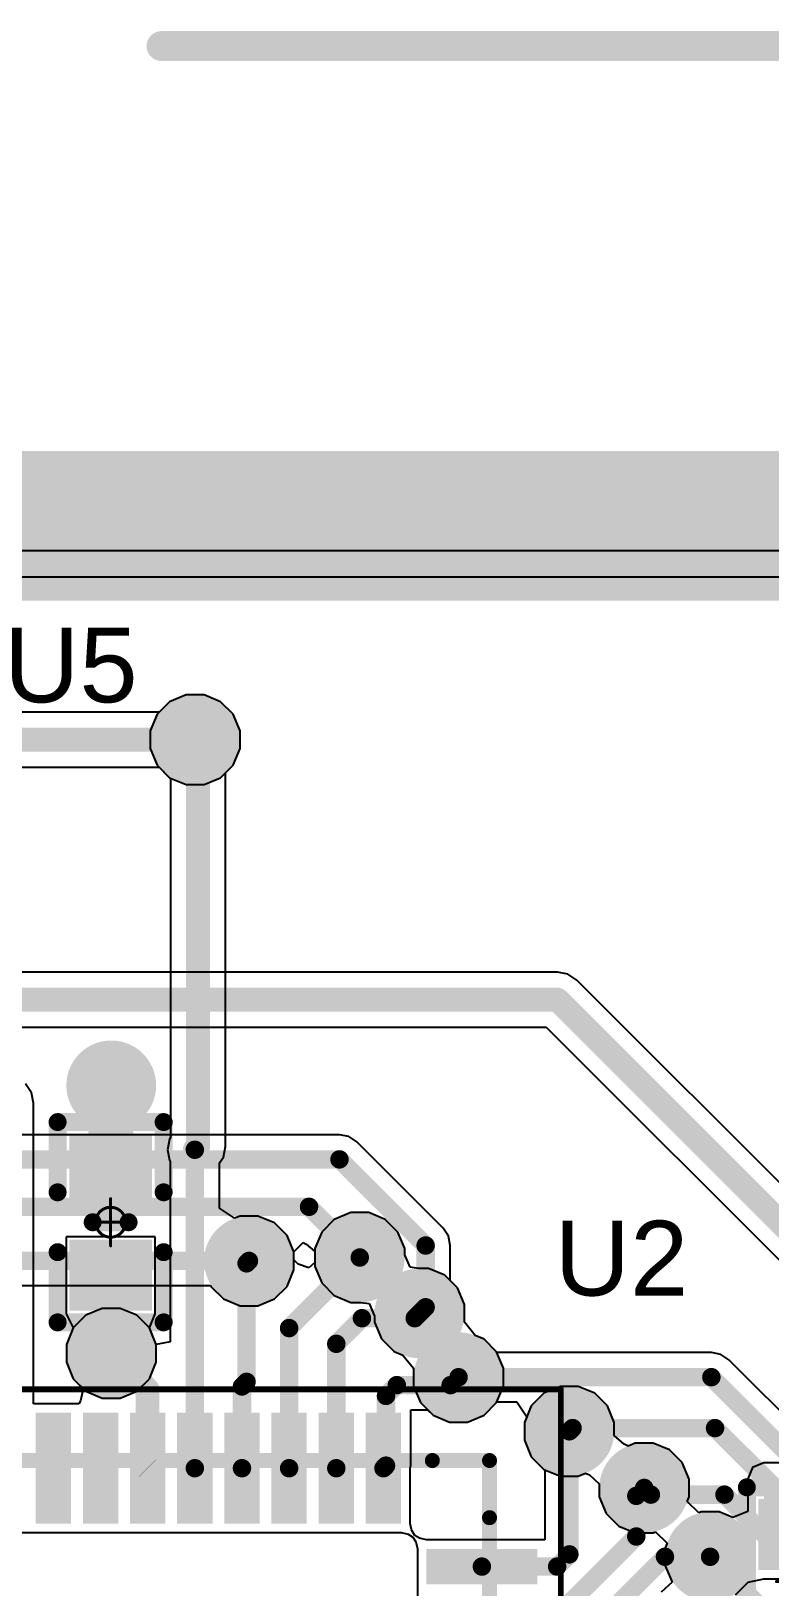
# Model space of a CAD drawing. Header units: inches. Extents: x -0.16 to 1.47, y -0.24 to 2.31.
# Drawn here: x 0.661 to 0.908, y 1.766 to 2.286 of the extents above; entities that cross this region are included whole.
import ezdxf

# ---------------------------------------------------------------- set-up
doc = ezdxf.new("R2010")
doc.units = ezdxf.units.IN
doc.header["$MEASUREMENT"] = 0
for name, color, linetype in [('Bottom Layer', 5, 'Continuous'), ('Bottom Overlay', 54, 'Continuous'), ('Bottom Solder', 6, 'Continuous'), ('GND', 76, 'Continuous'), ('Keep-Out Layer', 6, 'Continuous'), ('Mechanical 13', 56, 'Continuous'), ('Mechanical 15', 56, 'Continuous'), ('POWER', 16, 'Continuous'), ('Top Layer', 1, 'Continuous'), ('Top Overlay', 2, 'Continuous'), ('Top Paste', 8, 'Continuous'), ('Top Solder', 216, 'Continuous'), ('Via Holes', 16, 'Continuous')]:
    doc.layers.add(name, color=color, linetype=linetype)
doc.styles.add('Arial', font='', dxfattribs={"height": 0.2})
doc.styles.get('Arial').set_extended_font_data('Arial')

# ---------------------------------------------------------------- blocks, each defined once
blk = doc.blocks.new('R_0402_L_2')
at = {"layer": 'Top Layer'}
for points in [[(-0.02461, 0.00984), (-0.00886, 0.00984), (-0.00886, -0.00984), (-0.02461, -0.00984)], [(0.00886, 0.00984), (0.02461, 0.00984), (0.02461, -0.00984), (0.00886, -0.00984)]]:
    blk.add_hatch(color=1, dxfattribs=at).paths.add_polyline_path(points)
at = {"layer": 'Top Paste'}
for points in [[(-0.02461, 0.00984), (-0.00886, 0.00984), (-0.00886, -0.00984), (-0.02461, -0.00984)], [(0.00886, 0.00984), (0.02461, 0.00984), (0.02461, -0.00984), (0.00886, -0.00984)]]:
    blk.add_hatch(color=8, dxfattribs=at).paths.add_polyline_path(points)
at = {"layer": 'Top Solder'}
for points in [[(-0.02861, 0.01384), (-0.00486, 0.01384), (-0.00486, -0.01384), (-0.02861, -0.01384)], [(0.00486, 0.01384), (0.02861, 0.01384), (0.02861, -0.01384), (0.00486, -0.01384)]]:
    blk.add_hatch(color=216, dxfattribs=at).paths.add_polyline_path(points)
at = {"layer": 'Mechanical 15'}
for points in [[(0.00402, 0, 0.001, 0.001, 1), (-0.00598, 0, 0.001, 0.001, 1)], [(-0.00123, 0.00788, 0.0005, 0.0005, 1), (-0.00073, 0.00788, 0.0005, 0.0005, 1)], [(-0.00911, 0, 0.0005, 0.0005, 1), (-0.0086, 0, 0.0005, 0.0005, 1)], [(-0.00623, 0, 0.0005, 0.0005, 1), (-0.00573, 0, 0.0005, 0.0005, 1)], [(0.00377, 0, 0.0005, 0.0005, 1), (0.00427, 0, 0.0005, 0.0005, 1)], [(0.00664, 0, 0.0005, 0.0005, 1), (0.00714, 0, 0.0005, 0.0005, 1)], [(-0.00123, -0.00787, 0.0005, 0.0005, 1), (-0.00073, -0.00787, 0.0005, 0.0005, 1)]]:
    blk.add_lwpolyline(points, format="xyseb", close=True, dxfattribs=at)
for points in [[(-0.00098, -0.00787, 0.001, 0.001, 0), (-0.00098, 0.00788, 0.001, 0.001, 0)], [(0.00689, 0, 0.001, 0.001, 0), (-0.00886, 0, 0.001, 0.001, 0)]]:
    blk.add_lwpolyline(points, format="xyseb", dxfattribs=at)
at = {"layer": 'Top Overlay'}
for points in [[(0.03248, 0.01772, 0.006, 0.006, 0), (-0.03248, 0.01772, 0.006, 0.006, 0)], [(-0.03248, -0.01772, 0.006, 0.006, 0), (-0.03248, 0.01772, 0.006, 0.006, 0)], [(0.03248, -0.01772, 0.006, 0.006, 0), (0.03248, 0.01772, 0.006, 0.006, 0)], [(0.03248, -0.01772, 0.006, 0.006, 0), (-0.03248, -0.01772, 0.006, 0.006, 0)]]:
    blk.add_lwpolyline(points, format="xyseb", dxfattribs=at)
for points in [[(-0.03398, 0.01772, 0.003, 0.003, 1), (-0.03098, 0.01772, 0.003, 0.003, 1)], [(-0.03398, 0.01772, 0.003, 0.003, 1), (-0.03098, 0.01772, 0.003, 0.003, 1)], [(0.03098, 0.01772, 0.003, 0.003, 1), (0.03398, 0.01772, 0.003, 0.003, 1)], [(0.03098, 0.01772, 0.003, 0.003, 1), (0.03398, 0.01772, 0.003, 0.003, 1)], [(-0.03398, -0.01772, 0.003, 0.003, 1), (-0.03098, -0.01772, 0.003, 0.003, 1)], [(-0.03398, -0.01772, 0.003, 0.003, 1), (-0.03098, -0.01772, 0.003, 0.003, 1)], [(0.03098, -0.01772, 0.003, 0.003, 1), (0.03398, -0.01772, 0.003, 0.003, 1)], [(0.03098, -0.01772, 0.003, 0.003, 1), (0.03398, -0.01772, 0.003, 0.003, 1)]]:
    blk.add_lwpolyline(points, format="xyseb", close=True, dxfattribs=at)
blk = doc.blocks.new('C_0402_L_11')
at = {"layer": 'Top Layer'}
for points in [[(-0.02559, 0.00984), (-0.00984, 0.00984), (-0.00984, -0.00984), (-0.02559, -0.00984)], [(0.00984, 0.00984), (0.02559, 0.00984), (0.02559, -0.00985), (0.00984, -0.00985)]]:
    blk.add_hatch(color=1, dxfattribs=at).paths.add_polyline_path(points)
at = {"layer": 'Top Paste'}
for points in [[(-0.02559, 0.00984), (-0.00984, 0.00984), (-0.00984, -0.00984), (-0.02559, -0.00984)], [(0.00984, 0.00984), (0.02559, 0.00984), (0.02559, -0.00985), (0.00984, -0.00985)]]:
    blk.add_hatch(color=8, dxfattribs=at).paths.add_polyline_path(points)
at = {"layer": 'Top Solder'}
for points in [[(-0.02959, 0.01384), (-0.00584, 0.01384), (-0.00584, -0.01384), (-0.02959, -0.01384)], [(0.00584, 0.01384), (0.02959, 0.01384), (0.02959, -0.01385), (0.00584, -0.01385)]]:
    blk.add_hatch(color=216, dxfattribs=at).paths.add_polyline_path(points)
at = {"layer": 'Mechanical 15'}
for points in [[(0.005, 0, 0.001, 0.001, 1), (-0.005, 0, 0.001, 0.001, 1)], [(-0.00025, 0.00787, 0.0005, 0.0005, 1), (0.00025, 0.00787, 0.0005, 0.0005, 1)], [(-0.00812, 0, 0.0005, 0.0005, 1), (-0.00762, 0, 0.0005, 0.0005, 1)], [(-0.00525, 0, 0.0005, 0.0005, 1), (-0.00475, 0, 0.0005, 0.0005, 1)], [(0.00475, 0, 0.0005, 0.0005, 1), (0.00525, 0, 0.0005, 0.0005, 1)], [(0.00762, 0, 0.0005, 0.0005, 1), (0.00812, 0, 0.0005, 0.0005, 1)], [(-0.00025, -0.00787, 0.0005, 0.0005, 1), (0.00025, -0.00787, 0.0005, 0.0005, 1)]]:
    blk.add_lwpolyline(points, format="xyseb", close=True, dxfattribs=at)
for points in [[(0, 0.00787, 0.001, 0.001, 0), (0, -0.00787, 0.001, 0.001, 0)], [(-0.00787, 0, 0.001, 0.001, 0), (0.00787, 0, 0.001, 0.001, 0)]]:
    blk.add_lwpolyline(points, format="xyseb", dxfattribs=at)
at = {"layer": 'Top Overlay'}
for points in [[(-0.03346, 0.01771, 0.006, 0.006, 0), (-0.01, 0.01771, 0.006, 0.006, 0)], [(-0.03346, 0.01771, 0.006, 0.006, 0), (-0.03346, -0.01771, 0.006, 0.006, 0)], [(0.01, 0.01771, 0.006, 0.006, 0), (0.03346, 0.01771, 0.006, 0.006, 0)], [(0.03346, 0.01771, 0.006, 0.006, 0), (0.03346, -0.01772, 0.006, 0.006, 0)], [(0, 0.006, 0.006, 0.006, 0), (0, -0.006, 0.006, 0.006, 0)], [(-0.03346, -0.01771, 0.006, 0.006, 0), (-0.01, -0.01771, 0.006, 0.006, 0)], [(-0.03346, -0.01771, 0.006, 0.006, 0), (-0.03345, -0.01772, 0.006, 0.006, 0)], [(0.01, -0.01771, 0.006, 0.006, 0), (0.03346, -0.01771, 0.006, 0.006, 0)]]:
    blk.add_lwpolyline(points, format="xyseb", dxfattribs=at)
for points in [[(-0.03496, 0.01771, 0.003, 0.003, 1), (-0.03196, 0.01771, 0.003, 0.003, 1)], [(-0.03496, 0.01771, 0.003, 0.003, 1), (-0.03196, 0.01771, 0.003, 0.003, 1)], [(-0.0115, 0.01771, 0.003, 0.003, 1), (-0.0085, 0.01771, 0.003, 0.003, 1)], [(0.0085, 0.01771, 0.003, 0.003, 1), (0.0115, 0.01771, 0.003, 0.003, 1)], [(0.03196, 0.01771, 0.003, 0.003, 1), (0.03496, 0.01771, 0.003, 0.003, 1)], [(0.03196, 0.01771, 0.003, 0.003, 1), (0.03496, 0.01771, 0.003, 0.003, 1)], [(-0.0015, 0.006, 0.003, 0.003, 1), (0.0015, 0.006, 0.003, 0.003, 1)], [(-0.0015, -0.006, 0.003, 0.003, 1), (0.0015, -0.006, 0.003, 0.003, 1)], [(-0.03496, -0.01771, 0.003, 0.003, 1), (-0.03196, -0.01771, 0.003, 0.003, 1)], [(-0.03496, -0.01771, 0.003, 0.003, 1), (-0.03196, -0.01771, 0.003, 0.003, 1)], [(-0.03496, -0.01771, 0.003, 0.003, 1), (-0.03196, -0.01771, 0.003, 0.003, 1)], [(-0.03495, -0.01772, 0.003, 0.003, 1), (-0.03195, -0.01772, 0.003, 0.003, 1)], [(-0.0115, -0.01771, 0.003, 0.003, 1), (-0.0085, -0.01771, 0.003, 0.003, 1)], [(0.0085, -0.01771, 0.003, 0.003, 1), (0.0115, -0.01771, 0.003, 0.003, 1)], [(0.03196, -0.01771, 0.003, 0.003, 1), (0.03496, -0.01771, 0.003, 0.003, 1)], [(0.03196, -0.01772, 0.003, 0.003, 1), (0.03496, -0.01772, 0.003, 0.003, 1)]]:
    blk.add_lwpolyline(points, format="xyseb", close=True, dxfattribs=at)
blk = doc.blocks.new('QFN40P700X700X90_57N_12')
at = {"layer": 'Top Layer'}
for points in [[(-0.15177, -0.09843), (-0.1187, -0.09843), (-0.1187, -0.1063), (-0.15177, -0.1063)], [(-0.1063, -0.1187), (-0.09843, -0.1187), (-0.09843, -0.15177), (-0.1063, -0.15177)], [(-0.09055, -0.1187), (-0.08268, -0.1187), (-0.08268, -0.15177), (-0.09055, -0.15177)], [(-0.0748, -0.1187), (-0.06693, -0.1187), (-0.06693, -0.15177), (-0.0748, -0.15177)], [(-0.05906, -0.1187), (-0.05118, -0.1187), (-0.05118, -0.15177), (-0.05906, -0.15177)], [(-0.04331, -0.1187), (-0.03543, -0.1187), (-0.03543, -0.15177), (-0.04331, -0.15177)], [(-0.02756, -0.1187), (-0.01969, -0.1187), (-0.01969, -0.15177), (-0.02756, -0.15177)], [(-0.01181, -0.1187), (-0.00394, -0.1187), (-0.00394, -0.15177), (-0.01181, -0.15177)], [(0.00394, -0.1187), (0.01181, -0.1187), (0.01181, -0.15177), (0.00394, -0.15177)]]:
    blk.add_hatch(color=1, dxfattribs=at).paths.add_polyline_path(points)
at = {"layer": 'Top Paste'}
for points in [[(-0.15177, -0.09843), (-0.1187, -0.09843), (-0.1187, -0.1063), (-0.15177, -0.1063)], [(-0.1063, -0.1187), (-0.09843, -0.1187), (-0.09843, -0.15177), (-0.1063, -0.15177)], [(-0.09055, -0.1187), (-0.08268, -0.1187), (-0.08268, -0.15177), (-0.09055, -0.15177)], [(-0.0748, -0.1187), (-0.06693, -0.1187), (-0.06693, -0.15177), (-0.0748, -0.15177)], [(-0.05906, -0.1187), (-0.05118, -0.1187), (-0.05118, -0.15177), (-0.05906, -0.15177)], [(-0.04331, -0.1187), (-0.03543, -0.1187), (-0.03543, -0.15177), (-0.04331, -0.15177)], [(-0.02756, -0.1187), (-0.01969, -0.1187), (-0.01969, -0.15177), (-0.02756, -0.15177)], [(-0.01181, -0.1187), (-0.00394, -0.1187), (-0.00394, -0.15177), (-0.01181, -0.15177)], [(0.00394, -0.1187), (0.01181, -0.1187), (0.01181, -0.15177), (0.00394, -0.15177)]]:
    blk.add_hatch(color=8, dxfattribs=at).paths.add_polyline_path(points)
at = {"layer": 'Top Solder'}
for points in [[(-0.15374, -0.09646), (-0.11673, -0.09646), (-0.11673, -0.10827), (-0.15374, -0.10827)], [(-0.10827, -0.11673), (-0.09646, -0.11673), (-0.09646, -0.15374), (-0.10827, -0.15374)], [(-0.09252, -0.11673), (-0.08071, -0.11673), (-0.08071, -0.15374), (-0.09252, -0.15374)], [(-0.07677, -0.11673), (-0.06496, -0.11673), (-0.06496, -0.15374), (-0.07677, -0.15374)], [(-0.06102, -0.11673), (-0.04921, -0.11673), (-0.04921, -0.15374), (-0.06102, -0.15374)], [(-0.04528, -0.11673), (-0.03346, -0.11673), (-0.03346, -0.15374), (-0.04528, -0.15374)], [(-0.02953, -0.11673), (-0.01772, -0.11673), (-0.01772, -0.15374), (-0.02953, -0.15374)], [(-0.01378, -0.11673), (-0.00197, -0.11673), (-0.00197, -0.15374), (-0.01378, -0.15374)], [(0.00197, -0.11673), (0.01378, -0.11673), (0.01378, -0.15374), (0.00197, -0.15374)]]:
    blk.add_hatch(color=216, dxfattribs=at).paths.add_polyline_path(points)
at = {"layer": 'Mechanical 13'}
for points in [[(-0.1378, 0.1378, 0.005, 0.005, 0), (-0.1378, -0.1378, 0.005, 0.005, 0)], [(0.1378, -0.1378, 0.005, 0.005, 0), (-0.1378, -0.1378, 0.005, 0.005, 0)]]:
    blk.add_lwpolyline(points, format="xyseb", dxfattribs=at)
blk.add_lwpolyline([(-0.13905, -0.1378, 0.0025, 0.0025, 1), (-0.13655, -0.1378, 0.0025, 0.0025, 1)], format="xyseb", close=True, dxfattribs=at)
blk.add_lwpolyline([(-0.13905, -0.1378, 0.0025, 0.0025, 1), (-0.13655, -0.1378, 0.0025, 0.0025, 1)], format="xyseb", close=True, dxfattribs=at)
at = {"layer": 'Mechanical 15'}
for points in [[(-0.16161, 0.16161, 0.00197, 0.00197, 0), (-0.16161, -0.16161, 0.00197, 0.00197, 0)], [(0.16161, -0.16161, 0.00197, 0.00197, 0), (-0.16161, -0.16161, 0.00197, 0.00197, 0)]]:
    blk.add_lwpolyline(points, format="xyseb", dxfattribs=at)
blk.add_lwpolyline([(-0.16211, -0.16161, 0.000984, 0.000984, 1), (-0.16112, -0.16161, 0.000984, 0.000984, 1)], format="xyseb", close=True, dxfattribs=at)
blk.add_lwpolyline([(-0.16211, -0.16161, 0.000984, 0.000984, 1), (-0.16112, -0.16161, 0.000984, 0.000984, 1)], format="xyseb", close=True, dxfattribs=at)
at = {"layer": 'Top Overlay'}
for points in [[(-0.1378, -0.1187, 0.005, 0.005, 0), (-0.1378, -0.1378, 0.005, 0.005, 0)], [(-0.1187, -0.1378, 0.005, 0.005, 0), (-0.1378, -0.1378, 0.005, 0.005, 0)]]:
    blk.add_lwpolyline(points, format="xyseb", dxfattribs=at)
for points in [[(-0.13905, -0.1187, 0.0025, 0.0025, 1), (-0.13655, -0.1187, 0.0025, 0.0025, 1)], [(-0.13905, -0.1378, 0.0025, 0.0025, 1), (-0.13655, -0.1378, 0.0025, 0.0025, 1)], [(-0.13905, -0.1378, 0.0025, 0.0025, 1), (-0.13655, -0.1378, 0.0025, 0.0025, 1)], [(-0.11995, -0.1378, 0.0025, 0.0025, 1), (-0.11745, -0.1378, 0.0025, 0.0025, 1)]]:
    blk.add_lwpolyline(points, format="xyseb", close=True, dxfattribs=at)

msp = doc.modelspace()

# ---------------------------------------------------------------- hatches: boundary and pattern name
at = {"layer": 'Bottom Layer'}
h = msp.add_hatch(color=5, dxfattribs=at)
edge = h.paths.add_edge_path()
edge.add_arc((0.716, 2.049), 0.01, 0, 360)
h = msp.add_hatch(color=5, dxfattribs=at)
edge = h.paths.add_edge_path()
edge.add_arc((0.688, 1.9335), 0.01, 0, 360)
h = msp.add_hatch(color=5, dxfattribs=at)
edge = h.paths.add_edge_path()
edge.add_arc((0.73399, 1.87486), 0.01, 0, 360)
h = msp.add_hatch(color=5, dxfattribs=at)
edge = h.paths.add_edge_path()
edge.add_arc((0.771, 1.876), 0.01, 0, 360)
h = msp.add_hatch(color=5, dxfattribs=at)
edge = h.paths.add_edge_path()
edge.add_arc((0.79096, 1.85733), 0.01, 0, 360)
h = msp.add_hatch(color=5, dxfattribs=at)
edge = h.paths.add_edge_path()
edge.add_arc((0.688, 1.844), 0.01, 0, 360)
h = msp.add_hatch(color=5, dxfattribs=at)
edge = h.paths.add_edge_path()
edge.add_arc((0.804, 1.836), 0.01, 0, 360)
h = msp.add_hatch(color=5, dxfattribs=at)
edge = h.paths.add_edge_path()
edge.add_arc((0.841, 1.81792), 0.01, 0, 360)
h = msp.add_hatch(color=5, dxfattribs=at)
edge = h.paths.add_edge_path()
edge.add_arc((0.866, 1.799), 0.01, 0, 360)
h = msp.add_hatch(color=5, dxfattribs=at)
edge = h.paths.add_edge_path()
edge.add_arc((0.888, 1.776), 0.01, 0, 360)
at = {"layer": 'Bottom Solder'}
h = msp.add_hatch(color=6, dxfattribs=at)
edge = h.paths.add_edge_path()
edge.add_arc((0.716, 2.049), 0.014, 0, 360)
h = msp.add_hatch(color=6, dxfattribs=at)
edge = h.paths.add_edge_path()
edge.add_arc((0.688, 1.9335), 0.014, 0, 360)
h = msp.add_hatch(color=6, dxfattribs=at)
edge = h.paths.add_edge_path()
edge.add_arc((0.73399, 1.87486), 0.014, 0, 360)
h = msp.add_hatch(color=6, dxfattribs=at)
edge = h.paths.add_edge_path()
edge.add_arc((0.771, 1.876), 0.014, 0, 360)
h = msp.add_hatch(color=6, dxfattribs=at)
edge = h.paths.add_edge_path()
edge.add_arc((0.79096, 1.85733), 0.014, 0, 360)
h = msp.add_hatch(color=6, dxfattribs=at)
edge = h.paths.add_edge_path()
edge.add_arc((0.688, 1.844), 0.014, 0, 360)
h = msp.add_hatch(color=6, dxfattribs=at)
edge = h.paths.add_edge_path()
edge.add_arc((0.804, 1.836), 0.014, 0, 360)
h = msp.add_hatch(color=6, dxfattribs=at)
edge = h.paths.add_edge_path()
edge.add_arc((0.841, 1.81792), 0.014, 0, 360)
h = msp.add_hatch(color=6, dxfattribs=at)
edge = h.paths.add_edge_path()
edge.add_arc((0.866, 1.799), 0.014, 0, 360)
h = msp.add_hatch(color=6, dxfattribs=at)
edge = h.paths.add_edge_path()
edge.add_arc((0.888, 1.776), 0.014, 0, 360)
at = {"layer": 'GND'}
h = msp.add_hatch(color=76, dxfattribs=at)
edge = h.paths.add_edge_path()
edge.add_arc((0.716, 2.049), 0.015, 0, 360)
h = msp.add_hatch(color=76, dxfattribs=at)
edge = h.paths.add_edge_path()
edge.add_arc((0.73399, 1.87486), 0.015, 0, 360)
h = msp.add_hatch(color=76, dxfattribs=at)
edge = h.paths.add_edge_path()
edge.add_arc((0.771, 1.876), 0.015, 0, 360)
h = msp.add_hatch(color=76, dxfattribs=at)
edge = h.paths.add_edge_path()
edge.add_arc((0.79096, 1.85733), 0.015, 0, 360)
h = msp.add_hatch(color=76, dxfattribs=at)
edge = h.paths.add_edge_path()
edge.add_arc((0.688, 1.844), 0.015, 0, 360)
h = msp.add_hatch(color=76, dxfattribs=at)
edge = h.paths.add_edge_path()
edge.add_arc((0.804, 1.836), 0.015, 0, 360)
h = msp.add_hatch(color=76, dxfattribs=at)
edge = h.paths.add_edge_path()
edge.add_arc((0.841, 1.81792), 0.015, 0, 360)
h = msp.add_hatch(color=76, dxfattribs=at)
edge = h.paths.add_edge_path()
edge.add_arc((0.866, 1.799), 0.015, 0, 360)
h = msp.add_hatch(color=76, dxfattribs=at)
edge = h.paths.add_edge_path()
edge.add_arc((0.888, 1.776), 0.015, 0, 360)
at = {"layer": 'POWER'}
h = msp.add_hatch(color=16, dxfattribs=at)
edge = h.paths.add_edge_path()
edge.add_arc((0.716, 2.049), 0.015, 0, 360)
h = msp.add_hatch(color=16, dxfattribs=at)
edge = h.paths.add_edge_path()
edge.add_arc((0.688, 1.9335), 0.015, 0, 360)
h = msp.add_hatch(color=16, dxfattribs=at)
edge = h.paths.add_edge_path()
edge.add_arc((0.73399, 1.87486), 0.015, 0, 360)
h = msp.add_hatch(color=16, dxfattribs=at)
edge = h.paths.add_edge_path()
edge.add_arc((0.771, 1.876), 0.015, 0, 360)
h = msp.add_hatch(color=16, dxfattribs=at)
edge = h.paths.add_edge_path()
edge.add_arc((0.79096, 1.85733), 0.015, 0, 360)
h = msp.add_hatch(color=16, dxfattribs=at)
edge = h.paths.add_edge_path()
edge.add_arc((0.804, 1.836), 0.015, 0, 360)
h = msp.add_hatch(color=16, dxfattribs=at)
edge = h.paths.add_edge_path()
edge.add_arc((0.841, 1.81792), 0.015, 0, 360)
h = msp.add_hatch(color=16, dxfattribs=at)
edge = h.paths.add_edge_path()
edge.add_arc((0.866, 1.799), 0.015, 0, 360)
h = msp.add_hatch(color=16, dxfattribs=at)
edge = h.paths.add_edge_path()
edge.add_arc((0.888, 1.776), 0.015, 0, 360)
at = {"layer": 'Top Layer'}
h = msp.add_hatch(color=1, dxfattribs=at)
edge = h.paths.add_edge_path()
edge.add_arc((0.716, 2.049), 0.01, 0, 360)
h = msp.add_hatch(color=1, dxfattribs=at)
edge = h.paths.add_edge_path()
edge.add_arc((0.688, 1.9335), 0.01, 0, 360)
h = msp.add_hatch(color=1, dxfattribs=at)
edge = h.paths.add_edge_path()
edge.add_arc((0.73399, 1.87486), 0.01, 0, 360)
h = msp.add_hatch(color=1, dxfattribs=at)
edge = h.paths.add_edge_path()
edge.add_arc((0.771, 1.876), 0.01, 0, 360)
h = msp.add_hatch(color=1, dxfattribs=at)
edge = h.paths.add_edge_path()
edge.add_arc((0.79096, 1.85733), 0.01, 0, 360)
h = msp.add_hatch(color=1, dxfattribs=at)
edge = h.paths.add_edge_path()
edge.add_arc((0.688, 1.844), 0.01, 0, 360)
h = msp.add_hatch(color=1, dxfattribs=at)
edge = h.paths.add_edge_path()
edge.add_arc((0.804, 1.836), 0.01, 0, 360)
h = msp.add_hatch(color=1, dxfattribs=at)
edge = h.paths.add_edge_path()
edge.add_arc((0.841, 1.81792), 0.01, 0, 360)
h = msp.add_hatch(color=1, dxfattribs=at)
edge = h.paths.add_edge_path()
edge.add_arc((0.866, 1.799), 0.01, 0, 360)
msp.add_hatch(color=1, dxfattribs=at).paths.add_polyline_path([(0.906, 1.774), (0.974, 1.774), (0.974, 1.802), (0.906, 1.802)])
h = msp.add_hatch(color=1, dxfattribs=at)
edge = h.paths.add_edge_path()
edge.add_arc((0.888, 1.776), 0.01, 0, 360)
at = {"layer": 'Top Solder'}
h = msp.add_hatch(color=216, dxfattribs=at)
edge = h.paths.add_edge_path()
edge.add_arc((0.716, 2.049), 0.014, 0, 360)
h = msp.add_hatch(color=216, dxfattribs=at)
edge = h.paths.add_edge_path()
edge.add_arc((0.688, 1.9335), 0.014, 0, 360)
h = msp.add_hatch(color=216, dxfattribs=at)
edge = h.paths.add_edge_path()
edge.add_arc((0.73399, 1.87486), 0.014, 0, 360)
h = msp.add_hatch(color=216, dxfattribs=at)
edge = h.paths.add_edge_path()
edge.add_arc((0.771, 1.876), 0.014, 0, 360)
h = msp.add_hatch(color=216, dxfattribs=at)
edge = h.paths.add_edge_path()
edge.add_arc((0.79096, 1.85733), 0.014, 0, 360)
h = msp.add_hatch(color=216, dxfattribs=at)
edge = h.paths.add_edge_path()
edge.add_arc((0.688, 1.844), 0.014, 0, 360)
h = msp.add_hatch(color=216, dxfattribs=at)
edge = h.paths.add_edge_path()
edge.add_arc((0.804, 1.836), 0.014, 0, 360)
h = msp.add_hatch(color=216, dxfattribs=at)
edge = h.paths.add_edge_path()
edge.add_arc((0.841, 1.81792), 0.014, 0, 360)
h = msp.add_hatch(color=216, dxfattribs=at)
edge = h.paths.add_edge_path()
edge.add_arc((0.866, 1.799), 0.014, 0, 360)
h = msp.add_hatch(color=216, dxfattribs=at)
edge = h.paths.add_edge_path()
edge.add_arc((0.888, 1.776), 0.014, 0, 360)
at = {"layer": 'Via Holes'}
h = msp.add_hatch(color=7, dxfattribs=at)
edge = h.paths.add_edge_path()
edge.add_arc((0.716, 2.049), 0.005, 0, 360)
h = msp.add_hatch(color=7, dxfattribs=at)
edge = h.paths.add_edge_path()
edge.add_arc((0.688, 1.9335), 0.005, 0, 360)
h = msp.add_hatch(color=7, dxfattribs=at)
edge = h.paths.add_edge_path()
edge.add_arc((0.73399, 1.87486), 0.005, 0, 360)
h = msp.add_hatch(color=7, dxfattribs=at)
edge = h.paths.add_edge_path()
edge.add_arc((0.771, 1.876), 0.005, 0, 360)
h = msp.add_hatch(color=7, dxfattribs=at)
edge = h.paths.add_edge_path()
edge.add_arc((0.79096, 1.85733), 0.005, 0, 360)
h = msp.add_hatch(color=7, dxfattribs=at)
edge = h.paths.add_edge_path()
edge.add_arc((0.688, 1.844), 0.005, 0, 360)
h = msp.add_hatch(color=7, dxfattribs=at)
edge = h.paths.add_edge_path()
edge.add_arc((0.804, 1.836), 0.005, 0, 360)
h = msp.add_hatch(color=7, dxfattribs=at)
edge = h.paths.add_edge_path()
edge.add_arc((0.841, 1.81792), 0.005, 0, 360)
h = msp.add_hatch(color=7, dxfattribs=at)
edge = h.paths.add_edge_path()
edge.add_arc((0.866, 1.799), 0.005, 0, 360)
h = msp.add_hatch(color=7, dxfattribs=at)
edge = h.paths.add_edge_path()
edge.add_arc((0.888, 1.776), 0.005, 0, 360)

# ---------------------------------------------------------------- linework, layer by layer
at = {"layer": 'Bottom Layer'}
for p, q in [((-0.07399, 2.11224), (1.03879, 2.11224)), ((0.71302, 2.064), (0.7075, 2.06172)), ((0.71898, 2.064), (0.71302, 2.064)), ((0.7245, 2.06172), (0.71898, 2.064)), ((0.7075, 2.06172), (0.70396, 2.05818)), ((0.72872, 2.0575), (0.7245, 2.06172)), ((0.70396, 2.05818), (0.40719, 2.05818)), ((0.731, 2.05198), (0.72872, 2.0575)), ((0.731, 2.04602), (0.731, 2.05198)), ((0.72872, 2.0405), (0.731, 2.04602)), ((0.58558, 2.03982), (0.70396, 2.03982)), ((0.70396, 2.03982), (0.7075, 2.03628)), ((0.7245, 2.03628), (0.72872, 2.0405)), ((0.7075, 2.03628), (0.71302, 2.034)), ((0.71302, 2.034), (0.71898, 2.034)), ((0.71898, 2.034), (0.7245, 2.03628)), ((0.837, 1.97134), (0.57987, 1.97134)), ((0.84051, 1.97064), (0.837, 1.97134)), ((0.84349, 1.96865), (0.84051, 1.97064)), ((1.00149, 1.81065), (0.84349, 1.96865)), ((0.5802, 1.95299), (0.8332, 1.95299)), ((0.8332, 1.95299), (0.98582, 1.80036)), ((0.76422, 1.91702), (0.42078, 1.91702)), ((0.76737, 1.91639), (0.76422, 1.91702)), ((0.76422, 1.91702), (0.76422, 1.91702)), ((0.77005, 1.9146), (0.76737, 1.91639)), ((0.79883, 1.88583), (0.77005, 1.9146)), ((0.80061, 1.88315), (0.79883, 1.88583)), ((0.79883, 1.88583), (0.79883, 1.88583)), ((0.80124, 1.88), (0.80061, 1.88315)), ((0.74899, 1.87784), (0.7521, 1.88096)), ((0.74899, 1.87188), (0.74899, 1.87784)), ((0.7521, 1.88096), (0.75305, 1.88048)), ((0.75305, 1.88048), (0.756, 1.87796)), ((0.756, 1.87796), (0.756, 1.87302)), ((0.80124, 1.86827), (0.80124, 1.88)), ((0.80124, 1.88), (0.80124, 1.88)), ((0.74671, 1.86636), (0.74899, 1.87188)), ((0.756, 1.87302), (0.75828, 1.8675)), ((0.6501, 1.86662), (0.72117, 1.86662)), ((0.72117, 1.86662), (0.72128, 1.86636)), ((0.72128, 1.86636), (0.7255, 1.86214)), ((0.74249, 1.86214), (0.74671, 1.86636)), ((0.75828, 1.8675), (0.7625, 1.86328)), ((0.80368, 1.86583), (0.80124, 1.86827)), ((0.7255, 1.86214), (0.73101, 1.85986)), ((0.73698, 1.85986), (0.74249, 1.86214)), ((0.7625, 1.86328), (0.76802, 1.861)), ((0.80596, 1.86032), (0.80368, 1.86583)), ((0.6795, 1.85672), (0.67528, 1.8525)), ((0.68502, 1.859), (0.6795, 1.85672)), ((0.69098, 1.859), (0.68502, 1.859)), ((0.6965, 1.85672), (0.69098, 1.859)), ((0.70072, 1.8525), (0.6965, 1.85672)), ((0.73101, 1.85986), (0.73698, 1.85986)), ((0.76802, 1.861), (0.77134, 1.861)), ((0.77134, 1.861), (0.77416, 1.86058)), ((0.77416, 1.86058), (0.77596, 1.85641)), ((0.77596, 1.85641), (0.77596, 1.85435)), ((0.80596, 1.85435), (0.80596, 1.86032)), ((0.67528, 1.8525), (0.673, 1.84698)), ((0.703, 1.84698), (0.70072, 1.8525)), ((0.77596, 1.85435), (0.77825, 1.84884)), ((0.80955, 1.84994), (0.80596, 1.85435)), ((0.673, 1.84698), (0.673, 1.84102)), ((0.703, 1.84102), (0.703, 1.84698)), ((0.77825, 1.84884), (0.78247, 1.84462)), ((0.8125, 1.84872), (0.80955, 1.84994)), ((0.81672, 1.8445), (0.8125, 1.84872)), ((0.673, 1.84102), (0.67528, 1.8355)), ((0.70072, 1.8355), (0.703, 1.84102)), ((0.78247, 1.84462), (0.78541, 1.84339)), ((0.78541, 1.84339), (0.789, 1.83898)), ((0.81682, 1.84424), (0.81672, 1.8445)), ((0.88843, 1.84424), (0.81682, 1.84424)), ((0.89158, 1.84361), (0.88843, 1.84424)), ((0.88843, 1.84424), (0.88843, 1.84424)), ((0.89426, 1.84183), (0.89158, 1.84361)), ((0.93862, 1.79747), (0.89426, 1.84183)), ((0.67528, 1.8355), (0.6795, 1.83128)), ((0.6965, 1.83128), (0.70072, 1.8355)), ((0.789, 1.83898), (0.789, 1.83302)), ((0.6795, 1.83128), (0.68502, 1.829)), ((0.69098, 1.829), (0.6965, 1.83128)), ((0.789, 1.83302), (0.79128, 1.8275)), ((0.68502, 1.829), (0.69098, 1.829)), ((0.79128, 1.8275), (0.7955, 1.82328)), ((0.8125, 1.82328), (0.81672, 1.8275)), ((0.81672, 1.8275), (0.81682, 1.82776)), ((0.81682, 1.82776), (0.82343, 1.82776)), ((0.82343, 1.82776), (0.82677, 1.82276)), ((0.7955, 1.82328), (0.80102, 1.821)), ((0.80102, 1.821), (0.80698, 1.821)), ((0.80698, 1.821), (0.8125, 1.82328)), ((0.82677, 1.82276), (0.826, 1.8209)), ((0.826, 1.8209), (0.826, 1.81494)), ((0.826, 1.81494), (0.82828, 1.80942)), ((0.82828, 1.80942), (0.8325, 1.8052)), ((0.8325, 1.8052), (0.83802, 1.80292)), ((0.84398, 1.80292), (0.84639, 1.80392)), ((0.84639, 1.80392), (0.84775, 1.80335)), ((0.83802, 1.80292), (0.84398, 1.80292)), ((0.84775, 1.80335), (0.851, 1.80041)), ((0.851, 1.80041), (0.851, 1.79602)), ((0.851, 1.79602), (0.85328, 1.7905)), ((0.85328, 1.7905), (0.8575, 1.78628)), ((0.8575, 1.78628), (0.86302, 1.784)), ((0.86302, 1.784), (0.86898, 1.784)), ((0.86898, 1.784), (0.86981, 1.78434)), ((0.86981, 1.78434), (0.87363, 1.78051)), ((0.87363, 1.78051), (0.873, 1.77898)), ((0.873, 1.77898), (0.873, 1.77302)), ((0.873, 1.77302), (0.87528, 1.7675)), ((0.87528, 1.7675), (0.87166, 1.76418))]:
    msp.add_line(p, q, dxfattribs=at)
for points in [[(0.40719, 2.049, 0.008, 0.008, 0), (0.717, 2.049, 0.008, 0.008, 0)], [(0.56816, 1.96216, 0.008, 0.008, 0), (0.837, 1.96216, 0.008, 0.008, 0)], [(0.837, 1.96216, 0.008, 0.008, 0), (0.995, 1.80416, 0.008, 0.008, 0)], [(0.42078, 1.90878, 0.00616, 0.00616, 0), (0.76422, 1.90878, 0.00616, 0.00616, 0)], [(0.76422, 1.90878, 0.00616, 0.00616, 0), (0.793, 1.88, 0.00616, 0.00616, 0)], [(0.42072, 1.89294, 0.00616, 0.00616, 0), (0.75406, 1.89294, 0.00616, 0.00616, 0)], [(0.75406, 1.89294, 0.00616, 0.00616, 0), (0.771, 1.876, 0.00616, 0.00616, 0)], [(0.793, 1.85937, 0.00616, 0.00616, 0), (0.793, 1.88, 0.00616, 0.00616, 0)], [(0.6501, 1.87486, 0.00616, 0.00616, 0), (0.73399, 1.87486, 0.00616, 0.00616, 0)], [(0.79096, 1.85733, 0.00616, 0.00616, 0), (0.793, 1.85937, 0.00616, 0.00616, 0)], [(0.804, 1.836, 0.00616, 0.00616, 0), (0.88843, 1.836, 0.00616, 0.00616, 0)], [(0.88843, 1.836, 0.00616, 0.00616, 0), (0.94748, 1.77695, 0.00616, 0.00616, 0)], [(0.841, 1.81792, 0.00616, 0.00616, 0), (0.84208, 1.819, 0.00616, 0.00616, 0)], [(0.84208, 1.819, 0.00616, 0.00616, 0), (0.88965, 1.819, 0.00616, 0.00616, 0)], [(0.88965, 1.819, 0.00616, 0.00616, 0), (0.93632, 1.77233, 0.00616, 0.00616, 0)], [(0.866, 1.799, 0.00616, 0.00616, 0), (0.86824, 1.79676, 0.00616, 0.00616, 0)], [(0.86824, 1.79676, 0.00616, 0.00616, 0), (0.89281, 1.79676, 0.00616, 0.00616, 0)], [(0.89281, 1.79676, 0.00616, 0.00616, 0), (0.92516, 1.76441, 0.00616, 0.00616, 0)], [(0.888, 1.776, 0.00616, 0.00616, 0), (0.914, 1.75, 0.00616, 0.00616, 0)]]:
    msp.add_lwpolyline(points, format="xyseb", dxfattribs=at)
for points in [[(0.715, 2.049, 0.004, 0.004, 1), (0.719, 2.049, 0.004, 0.004, 1)], [(0.835, 1.96216, 0.004, 0.004, 1), (0.839, 1.96216, 0.004, 0.004, 1)], [(0.835, 1.96216, 0.004, 0.004, 1), (0.839, 1.96216, 0.004, 0.004, 1)], [(0.76268, 1.90878, 0.00308, 0.00308, 1), (0.76576, 1.90878, 0.00308, 0.00308, 1)], [(0.76268, 1.90878, 0.00308, 0.00308, 1), (0.76576, 1.90878, 0.00308, 0.00308, 1)], [(0.75252, 1.89294, 0.00308, 0.00308, 1), (0.7556, 1.89294, 0.00308, 0.00308, 1)], [(0.75252, 1.89294, 0.00308, 0.00308, 1), (0.7556, 1.89294, 0.00308, 0.00308, 1)], [(0.79146, 1.88, 0.00308, 0.00308, 1), (0.79454, 1.88, 0.00308, 0.00308, 1)], [(0.79146, 1.88, 0.00308, 0.00308, 1), (0.79454, 1.88, 0.00308, 0.00308, 1)], [(0.73245, 1.87486, 0.00308, 0.00308, 1), (0.73553, 1.87486, 0.00308, 0.00308, 1)], [(0.76946, 1.876, 0.00308, 0.00308, 1), (0.77254, 1.876, 0.00308, 0.00308, 1)], [(0.79146, 1.85937, 0.00308, 0.00308, 1), (0.79454, 1.85937, 0.00308, 0.00308, 1)], [(0.79146, 1.85937, 0.00308, 0.00308, 1), (0.79454, 1.85937, 0.00308, 0.00308, 1)], [(0.78942, 1.85733, 0.00308, 0.00308, 1), (0.7925, 1.85733, 0.00308, 0.00308, 1)], [(0.80246, 1.836, 0.00308, 0.00308, 1), (0.80554, 1.836, 0.00308, 0.00308, 1)], [(0.88689, 1.836, 0.00308, 0.00308, 1), (0.88997, 1.836, 0.00308, 0.00308, 1)], [(0.88689, 1.836, 0.00308, 0.00308, 1), (0.88997, 1.836, 0.00308, 0.00308, 1)], [(0.83946, 1.81792, 0.00308, 0.00308, 1), (0.84254, 1.81792, 0.00308, 0.00308, 1)], [(0.84054, 1.819, 0.00308, 0.00308, 1), (0.84362, 1.819, 0.00308, 0.00308, 1)], [(0.84054, 1.819, 0.00308, 0.00308, 1), (0.84362, 1.819, 0.00308, 0.00308, 1)], [(0.88811, 1.819, 0.00308, 0.00308, 1), (0.89119, 1.819, 0.00308, 0.00308, 1)], [(0.88811, 1.819, 0.00308, 0.00308, 1), (0.89119, 1.819, 0.00308, 0.00308, 1)], [(0.86446, 1.799, 0.00308, 0.00308, 1), (0.86754, 1.799, 0.00308, 0.00308, 1)], [(0.8667, 1.79676, 0.00308, 0.00308, 1), (0.86978, 1.79676, 0.00308, 0.00308, 1)], [(0.8667, 1.79676, 0.00308, 0.00308, 1), (0.86978, 1.79676, 0.00308, 0.00308, 1)], [(0.89127, 1.79676, 0.00308, 0.00308, 1), (0.89435, 1.79676, 0.00308, 0.00308, 1)], [(0.89127, 1.79676, 0.00308, 0.00308, 1), (0.89435, 1.79676, 0.00308, 0.00308, 1)], [(0.88646, 1.776, 0.00308, 0.00308, 1), (0.88954, 1.776, 0.00308, 0.00308, 1)]]:
    msp.add_lwpolyline(points, format="xyseb", close=True, dxfattribs=at)
at = {"layer": 'Bottom Overlay'}
msp.add_lwpolyline([(-0.09521, 2.12048, 0.05, 0.05, 0), (1.23189, 2.12048, 0.05, 0.05, 0)], format="xyseb", dxfattribs=at)
msp.add_lwpolyline([(-0.09521, 2.12048, 0.05, 0.05, 0), (1.23189, 2.12048, 0.05, 0.05, 0)], format="xyseb", dxfattribs=at)
at = {"layer": 'GND'}
msp.add_line((-0.09204, 2.10348), (1.03879, 2.10348), dxfattribs=at)
msp.add_lwpolyline([(-0.09521, 2.12358, 0.04, 0.04, 0), (1.23189, 2.12358, 0.04, 0.04, 0)], format="xyseb", dxfattribs=at)
at = {"layer": 'Keep-Out Layer'}
msp.add_lwpolyline([(-0.09521, 2.12048, 0.00616, 0.00616, 0), (1.23189, 2.12048, 0.00616, 0.00616, 0)], format="xyseb", dxfattribs=at)
at = {"layer": 'POWER'}
msp.add_line((-0.09204, 2.10348), (1.03879, 2.10348), dxfattribs=at)
msp.add_lwpolyline([(-0.09521, 2.12358, 0.04, 0.04, 0), (1.23189, 2.12358, 0.04, 0.04, 0)], format="xyseb", dxfattribs=at)
at = {"layer": 'Top Layer'}
for p, q in [((-0.07399, 2.11224), (1.03879, 2.11224)), ((0.71302, 2.064), (0.7075, 2.06172)), ((0.71898, 2.064), (0.71302, 2.064)), ((0.7245, 2.06172), (0.71898, 2.064)), ((0.7075, 2.06172), (0.70328, 2.0575)), ((0.72872, 2.0575), (0.7245, 2.06172)), ((0.70328, 2.0575), (0.701, 2.05198)), ((0.731, 2.05198), (0.72872, 2.0575)), ((0.701, 2.05198), (0.701, 2.04602)), ((0.731, 2.04602), (0.731, 2.05198)), ((0.701, 2.04602), (0.70328, 2.0405)), ((0.72872, 2.0405), (0.731, 2.04602)), ((0.70328, 2.0405), (0.7075, 2.03628)), ((0.72618, 2.03796), (0.72872, 2.0405)), ((0.72618, 1.91309), (0.72618, 2.03796)), ((0.7075, 2.03628), (0.70782, 2.03615)), ((0.70782, 2.03615), (0.70782, 1.91609)), ((0.66134, 1.93104), (0.65935, 1.93401)), ((0.66204, 1.92753), (0.66134, 1.93104)), ((0.66204, 1.82713), (0.66204, 1.92753)), ((0.70744, 1.91551), (0.70674, 1.912)), ((0.70782, 1.91609), (0.70744, 1.91551)), ((0.72548, 1.90957), (0.72618, 1.91309)), ((0.70674, 1.912), (0.70744, 1.90849)), ((0.70744, 1.90849), (0.70768, 1.90813)), ((0.70768, 1.90813), (0.70768, 1.84777)), ((0.72415, 1.90759), (0.72548, 1.90957)), ((0.72415, 1.89243), (0.72415, 1.90759)), ((0.72915, 1.88909), (0.72415, 1.89243)), ((0.73101, 1.88986), (0.72915, 1.88909)), ((0.73698, 1.88986), (0.73101, 1.88986)), ((0.74249, 1.88758), (0.73698, 1.88986)), ((0.74671, 1.88336), (0.74249, 1.88758)), ((0.7625, 1.88872), (0.75828, 1.8845)), ((0.76802, 1.891), (0.7625, 1.88872)), ((0.77398, 1.891), (0.76802, 1.891)), ((0.7795, 1.88872), (0.77398, 1.891)), ((0.78372, 1.8845), (0.7795, 1.88872)), ((0.70263, 1.88294), (0.67295, 1.88294)), ((0.67295, 1.88294), (0.67295, 1.85719)), ((0.70263, 1.85719), (0.70263, 1.88294)), ((0.74899, 1.87784), (0.74671, 1.88336)), ((0.75828, 1.8845), (0.756, 1.87898)), ((0.786, 1.87898), (0.78372, 1.8845)), ((0.74899, 1.87518), (0.74899, 1.87784)), ((0.756, 1.87898), (0.756, 1.87433)), ((0.786, 1.87692), (0.786, 1.87898)), ((0.7878, 1.87275), (0.786, 1.87692)), ((0.75048, 1.8738), (0.74899, 1.87518)), ((0.75394, 1.87259), (0.75048, 1.8738)), ((0.756, 1.87433), (0.75394, 1.87259)), ((0.79062, 1.87233), (0.7878, 1.87275)), ((0.79395, 1.87233), (0.79062, 1.87233)), ((0.79946, 1.87005), (0.79395, 1.87233)), ((0.80368, 1.86583), (0.79946, 1.87005)), ((0.80596, 1.86032), (0.80368, 1.86583)), ((0.67295, 1.85719), (0.67295, 1.85719)), ((0.67295, 1.85719), (0.67528, 1.8525)), ((0.70072, 1.8525), (0.70263, 1.85719)), ((0.70263, 1.85719), (0.70263, 1.85719)), ((0.80596, 1.85435), (0.80596, 1.86032)), ((0.67528, 1.8525), (0.673, 1.84698)), ((0.703, 1.84698), (0.70072, 1.8525)), ((0.80955, 1.84994), (0.80596, 1.85435)), ((0.673, 1.84698), (0.673, 1.84102)), ((0.70768, 1.84777), (0.703, 1.84698)), ((0.8125, 1.84872), (0.80955, 1.84994)), ((0.81672, 1.8445), (0.8125, 1.84872)), ((0.673, 1.84102), (0.67528, 1.8355)), ((0.819, 1.83898), (0.81672, 1.8445)), ((0.67528, 1.8355), (0.67866, 1.83213)), ((0.819, 1.83302), (0.819, 1.83898)), ((0.67866, 1.83213), (0.67771, 1.82814)), ((0.81672, 1.8275), (0.819, 1.83302)), ((0.8325, 1.83064), (0.82828, 1.82642)), ((0.83802, 1.83292), (0.8325, 1.83064)), ((0.84398, 1.83292), (0.83802, 1.83292)), ((0.8495, 1.83064), (0.84398, 1.83292)), ((0.85372, 1.82642), (0.8495, 1.83064)), ((0.67713, 1.82713), (0.66204, 1.82713)), ((0.67771, 1.82814), (0.67713, 1.82713)), ((0.788, 1.80645), (0.788, 1.82511)), ((0.788, 1.82511), (0.79367, 1.82511)), ((0.79367, 1.82511), (0.7955, 1.82328)), ((0.8125, 1.82328), (0.81672, 1.8275)), ((0.82828, 1.82642), (0.826, 1.8209)), ((0.856, 1.8209), (0.85372, 1.82642)), ((0.7955, 1.82328), (0.80102, 1.821)), ((0.80102, 1.821), (0.80698, 1.821)), ((0.80698, 1.821), (0.8125, 1.82328)), ((0.826, 1.8209), (0.826, 1.81494)), ((0.856, 1.81651), (0.856, 1.8209)), ((0.826, 1.81494), (0.82828, 1.80942)), ((0.85925, 1.81357), (0.856, 1.81651)), ((0.82828, 1.80942), (0.8325, 1.8052)), ((0.86061, 1.813), (0.85925, 1.81357)), ((0.86302, 1.814), (0.86061, 1.813)), ((0.86898, 1.814), (0.86302, 1.814)), ((0.8745, 1.81172), (0.86898, 1.814)), ((0.87872, 1.8075), (0.8745, 1.81172)), ((0.78784, 1.80565), (0.788, 1.80645)), ((0.78784, 1.78849), (0.78784, 1.80565)), ((0.788, 1.80645), (0.788, 1.80645)), ((0.8325, 1.8052), (0.83276, 1.8051)), ((0.83276, 1.8051), (0.83276, 1.78166)), ((0.881, 1.80198), (0.87872, 1.8075)), ((0.90217, 1.80583), (0.90059, 1.802)), ((0.906, 1.80741), (0.90217, 1.80583)), ((0.94859, 1.80741), (0.906, 1.80741)), ((0.881, 1.79602), (0.881, 1.80198)), ((0.90059, 1.802), (0.90059, 1.79116)), ((0.88037, 1.79449), (0.881, 1.79602)), ((0.88419, 1.79066), (0.88037, 1.79449)), ((0.78784, 1.78709), (0.78784, 1.78849)), ((0.88502, 1.791), (0.88419, 1.79066)), ((0.89098, 1.791), (0.88502, 1.791)), ((0.89559, 1.78909), (0.89098, 1.791)), ((0.90059, 1.79116), (0.89559, 1.78909)), ((0.56685, 1.78406), (0.78341, 1.78406)), ((0.78341, 1.78406), (0.78481, 1.78406)), ((0.78481, 1.78406), (0.78674, 1.78366)), ((0.78674, 1.78366), (0.78714, 1.78352)), ((0.78714, 1.78352), (0.78874, 1.78256)), ((0.78824, 1.78516), (0.78784, 1.78709)), ((0.78838, 1.78476), (0.78824, 1.78516)), ((0.78934, 1.78316), (0.78838, 1.78476)), ((0.79095, 1.7822), (0.78934, 1.78316)), ((0.78874, 1.78256), (0.78971, 1.78095)), ((0.78971, 1.78095), (0.78985, 1.78055)), ((0.78985, 1.78055), (0.79024, 1.77862)), ((0.79024, 1.77862), (0.79024, 1.77722)), ((0.79135, 1.78205), (0.79095, 1.7822)), ((0.79328, 1.78166), (0.79135, 1.78205)), ((0.79474, 1.78166), (0.79328, 1.78166)), ((0.83276, 1.78166), (0.79474, 1.78166)), ((0.79024, 1.77722), (0.79024, 1.74803)), ((0.89951, 1.7663), (0.90072, 1.7675)), ((0.90072, 1.7675), (0.90591, 1.76863)), ((0.90591, 1.76863), (0.906, 1.76859)), ((0.906, 1.76859), (0.94559, 1.76859)), ((0.8965, 1.76328), (0.89951, 1.7663))]:
    msp.add_line(p, q, dxfattribs=at)
for points in [[(0.717, 1.91309, 0.008, 0.008, 0), (0.717, 2.049, 0.008, 0.008, 0)], [(0.6879, 1.9334, 0.015, 0.015, 0), (0.688, 1.9335, 0.015, 0.015, 0)], [(0.6879, 1.9056, 0.015, 0.015, 0), (0.6879, 1.9334, 0.015, 0.015, 0)], [(0.68779, 1.90549, 0.015, 0.015, 0), (0.6879, 1.9056, 0.015, 0.015, 0)], [(0.71591, 1.912, 0.008, 0.008, 0), (0.717, 1.91309, 0.008, 0.008, 0)], [(0.71591, 1.80559, 0.00616, 0.00616, 0), (0.71591, 1.912, 0.00616, 0.00616, 0)], [(0.73319, 1.87405, 0.00616, 0.00616, 0), (0.73399, 1.87486, 0.00616, 0.00616, 0)], [(0.73319, 1.83445, 0.00616, 0.00616, 0), (0.73319, 1.87405, 0.00616, 0.00616, 0)], [(0.74741, 1.85241, 0.00616, 0.00616, 0), (0.771, 1.876, 0.00616, 0.00616, 0)], [(0.68779, 1.87006, 0.01, 0.01, 0), (0.68789, 1.86996, 0.01, 0.01, 0)], [(0.68789, 1.84411, 0.01, 0.01, 0), (0.68789, 1.86996, 0.01, 0.01, 0)], [(0.76316, 1.84716, 0.00616, 0.00616, 0), (0.77172, 1.85572, 0.00616, 0.00616, 0)], [(0.77172, 1.85572, 0.00616, 0.00616, 0), (0.78936, 1.85572, 0.00616, 0.00616, 0)], [(0.78936, 1.85572, 0.00616, 0.00616, 0), (0.79096, 1.85733, 0.00616, 0.00616, 0)], [(0.74741, 1.80559, 0.00616, 0.00616, 0), (0.74741, 1.85241, 0.00616, 0.00616, 0)], [(0.68789, 1.84411, 0.01, 0.01, 0), (0.688, 1.844, 0.01, 0.01, 0)], [(0.688, 1.844, 0.008, 0.008, 0), (0.7001, 1.8319, 0.008, 0.008, 0)], [(0.76316, 1.80559, 0.00616, 0.00616, 0), (0.76316, 1.84716, 0.00616, 0.00616, 0)], [(0.7001, 1.80566, 0.008, 0.008, 0), (0.7001, 1.8319, 0.008, 0.008, 0)], [(0.73166, 1.83292, 0.00616, 0.00616, 0), (0.73319, 1.83445, 0.00616, 0.00616, 0)], [(0.73166, 1.80559, 0.00616, 0.00616, 0), (0.73166, 1.83292, 0.00616, 0.00616, 0)], [(0.77976, 1.82974, 0.00616, 0.00616, 0), (0.78337, 1.83335, 0.00616, 0.00616, 0)], [(0.78337, 1.83335, 0.00616, 0.00616, 0), (0.80135, 1.83335, 0.00616, 0.00616, 0)], [(0.80135, 1.83335, 0.00616, 0.00616, 0), (0.804, 1.836, 0.00616, 0.00616, 0)], [(0.77976, 1.80645, 0.00616, 0.00616, 0), (0.77976, 1.82974, 0.00616, 0.00616, 0)], [(0.841, 1.7768, 0.00616, 0.00616, 0), (0.841, 1.81792, 0.00616, 0.00616, 0)], [(0.7001, 1.80566, 0.008, 0.008, 0), (0.70017, 1.80559, 0.008, 0.008, 0)], [(0.77891, 1.80559, 0.00616, 0.00616, 0), (0.77976, 1.80645, 0.00616, 0.00616, 0)], [(0.86335, 1.79635, 0.00616, 0.00616, 0), (0.866, 1.799, 0.00616, 0.00616, 0)], [(0.86335, 1.78277, 0.00616, 0.00616, 0), (0.86335, 1.79635, 0.00616, 0.00616, 0)], [(0.83756, 1.75697, 0.00616, 0.00616, 0), (0.86335, 1.78277, 0.00616, 0.00616, 0)], [(0.83692, 1.77272, 0.00616, 0.00616, 0), (0.841, 1.7768, 0.00616, 0.00616, 0)], [(0.83816, 1.74122, 0.00616, 0.00616, 0), (0.87293, 1.776, 0.00616, 0.00616, 0)], [(0.87293, 1.776, 0.00616, 0.00616, 0), (0.888, 1.776, 0.00616, 0.00616, 0)], [(0.81178, 1.77272, 0.00616, 0.00616, 0), (0.83692, 1.77272, 0.00616, 0.00616, 0)]]:
    msp.add_lwpolyline(points, format="xyseb", dxfattribs=at)
for points in [[(0.715, 2.049, 0.004, 0.004, 1), (0.719, 2.049, 0.004, 0.004, 1)], [(0.68415, 1.9334, 0.0075, 0.0075, 1), (0.69165, 1.9334, 0.0075, 0.0075, 1)], [(0.68415, 1.9334, 0.0075, 0.0075, 1), (0.69165, 1.9334, 0.0075, 0.0075, 1)], [(0.68425, 1.9335, 0.0075, 0.0075, 1), (0.69175, 1.9335, 0.0075, 0.0075, 1)], [(0.68415, 1.9056, 0.0075, 0.0075, 1), (0.69165, 1.9056, 0.0075, 0.0075, 1)], [(0.68415, 1.9056, 0.0075, 0.0075, 1), (0.69165, 1.9056, 0.0075, 0.0075, 1)], [(0.71391, 1.912, 0.004, 0.004, 1), (0.71791, 1.912, 0.004, 0.004, 1)], [(0.71437, 1.912, 0.00308, 0.00308, 1), (0.71745, 1.912, 0.00308, 0.00308, 1)], [(0.715, 1.91309, 0.004, 0.004, 1), (0.719, 1.91309, 0.004, 0.004, 1)], [(0.715, 1.91309, 0.004, 0.004, 1), (0.719, 1.91309, 0.004, 0.004, 1)], [(0.68404, 1.90549, 0.0075, 0.0075, 1), (0.69154, 1.90549, 0.0075, 0.0075, 1)], [(0.73165, 1.87405, 0.00308, 0.00308, 1), (0.73473, 1.87405, 0.00308, 0.00308, 1)], [(0.73165, 1.87405, 0.00308, 0.00308, 1), (0.73473, 1.87405, 0.00308, 0.00308, 1)], [(0.73245, 1.87486, 0.00308, 0.00308, 1), (0.73553, 1.87486, 0.00308, 0.00308, 1)], [(0.76946, 1.876, 0.00308, 0.00308, 1), (0.77254, 1.876, 0.00308, 0.00308, 1)], [(0.68529, 1.87006, 0.005, 0.005, 1), (0.69029, 1.87006, 0.005, 0.005, 1)], [(0.68539, 1.86996, 0.005, 0.005, 1), (0.69039, 1.86996, 0.005, 0.005, 1)], [(0.68539, 1.86996, 0.005, 0.005, 1), (0.69039, 1.86996, 0.005, 0.005, 1)], [(0.77018, 1.85572, 0.00308, 0.00308, 1), (0.77326, 1.85572, 0.00308, 0.00308, 1)], [(0.77018, 1.85572, 0.00308, 0.00308, 1), (0.77326, 1.85572, 0.00308, 0.00308, 1)], [(0.78782, 1.85572, 0.00308, 0.00308, 1), (0.7909, 1.85572, 0.00308, 0.00308, 1)], [(0.78782, 1.85572, 0.00308, 0.00308, 1), (0.7909, 1.85572, 0.00308, 0.00308, 1)], [(0.78942, 1.85733, 0.00308, 0.00308, 1), (0.7925, 1.85733, 0.00308, 0.00308, 1)], [(0.74587, 1.85241, 0.00308, 0.00308, 1), (0.74895, 1.85241, 0.00308, 0.00308, 1)], [(0.74587, 1.85241, 0.00308, 0.00308, 1), (0.74895, 1.85241, 0.00308, 0.00308, 1)], [(0.68539, 1.84411, 0.005, 0.005, 1), (0.69039, 1.84411, 0.005, 0.005, 1)], [(0.68539, 1.84411, 0.005, 0.005, 1), (0.69039, 1.84411, 0.005, 0.005, 1)], [(0.6855, 1.844, 0.005, 0.005, 1), (0.6905, 1.844, 0.005, 0.005, 1)], [(0.686, 1.844, 0.004, 0.004, 1), (0.69, 1.844, 0.004, 0.004, 1)], [(0.76162, 1.84716, 0.00308, 0.00308, 1), (0.7647, 1.84716, 0.00308, 0.00308, 1)], [(0.76162, 1.84716, 0.00308, 0.00308, 1), (0.7647, 1.84716, 0.00308, 0.00308, 1)], [(0.6981, 1.8319, 0.004, 0.004, 1), (0.7021, 1.8319, 0.004, 0.004, 1)], [(0.6981, 1.8319, 0.004, 0.004, 1), (0.7021, 1.8319, 0.004, 0.004, 1)], [(0.73012, 1.83292, 0.00308, 0.00308, 1), (0.7332, 1.83292, 0.00308, 0.00308, 1)], [(0.73012, 1.83292, 0.00308, 0.00308, 1), (0.7332, 1.83292, 0.00308, 0.00308, 1)], [(0.73165, 1.83445, 0.00308, 0.00308, 1), (0.73473, 1.83445, 0.00308, 0.00308, 1)], [(0.73165, 1.83445, 0.00308, 0.00308, 1), (0.73473, 1.83445, 0.00308, 0.00308, 1)], [(0.78183, 1.83335, 0.00308, 0.00308, 1), (0.78491, 1.83335, 0.00308, 0.00308, 1)], [(0.78183, 1.83335, 0.00308, 0.00308, 1), (0.78491, 1.83335, 0.00308, 0.00308, 1)], [(0.79981, 1.83335, 0.00308, 0.00308, 1), (0.80289, 1.83335, 0.00308, 0.00308, 1)], [(0.79981, 1.83335, 0.00308, 0.00308, 1), (0.80289, 1.83335, 0.00308, 0.00308, 1)], [(0.80246, 1.836, 0.00308, 0.00308, 1), (0.80554, 1.836, 0.00308, 0.00308, 1)], [(0.77822, 1.82974, 0.00308, 0.00308, 1), (0.7813, 1.82974, 0.00308, 0.00308, 1)], [(0.77822, 1.82974, 0.00308, 0.00308, 1), (0.7813, 1.82974, 0.00308, 0.00308, 1)], [(0.83946, 1.81792, 0.00308, 0.00308, 1), (0.84254, 1.81792, 0.00308, 0.00308, 1)], [(0.6981, 1.80566, 0.004, 0.004, 1), (0.7021, 1.80566, 0.004, 0.004, 1)], [(0.6981, 1.80566, 0.004, 0.004, 1), (0.7021, 1.80566, 0.004, 0.004, 1)], [(0.69817, 1.80559, 0.004, 0.004, 1), (0.70217, 1.80559, 0.004, 0.004, 1)], [(0.77822, 1.80645, 0.00308, 0.00308, 1), (0.7813, 1.80645, 0.00308, 0.00308, 1)], [(0.77822, 1.80645, 0.00308, 0.00308, 1), (0.7813, 1.80645, 0.00308, 0.00308, 1)], [(0.71437, 1.80559, 0.00308, 0.00308, 1), (0.71745, 1.80559, 0.00308, 0.00308, 1)], [(0.73012, 1.80559, 0.00308, 0.00308, 1), (0.7332, 1.80559, 0.00308, 0.00308, 1)], [(0.74587, 1.80559, 0.00308, 0.00308, 1), (0.74895, 1.80559, 0.00308, 0.00308, 1)], [(0.76162, 1.80559, 0.00308, 0.00308, 1), (0.7647, 1.80559, 0.00308, 0.00308, 1)], [(0.77737, 1.80559, 0.00308, 0.00308, 1), (0.78045, 1.80559, 0.00308, 0.00308, 1)], [(0.86181, 1.79635, 0.00308, 0.00308, 1), (0.86489, 1.79635, 0.00308, 0.00308, 1)], [(0.86181, 1.79635, 0.00308, 0.00308, 1), (0.86489, 1.79635, 0.00308, 0.00308, 1)], [(0.86446, 1.799, 0.00308, 0.00308, 1), (0.86754, 1.799, 0.00308, 0.00308, 1)], [(0.86181, 1.78277, 0.00308, 0.00308, 1), (0.86489, 1.78277, 0.00308, 0.00308, 1)], [(0.86181, 1.78277, 0.00308, 0.00308, 1), (0.86489, 1.78277, 0.00308, 0.00308, 1)], [(0.83946, 1.7768, 0.00308, 0.00308, 1), (0.84254, 1.7768, 0.00308, 0.00308, 1)], [(0.83946, 1.7768, 0.00308, 0.00308, 1), (0.84254, 1.7768, 0.00308, 0.00308, 1)], [(0.87139, 1.776, 0.00308, 0.00308, 1), (0.87447, 1.776, 0.00308, 0.00308, 1)], [(0.87139, 1.776, 0.00308, 0.00308, 1), (0.87447, 1.776, 0.00308, 0.00308, 1)], [(0.88646, 1.776, 0.00308, 0.00308, 1), (0.88954, 1.776, 0.00308, 0.00308, 1)], [(0.81024, 1.77272, 0.00308, 0.00308, 1), (0.81332, 1.77272, 0.00308, 0.00308, 1)], [(0.83538, 1.77272, 0.00308, 0.00308, 1), (0.83846, 1.77272, 0.00308, 0.00308, 1)], [(0.83538, 1.77272, 0.00308, 0.00308, 1), (0.83846, 1.77272, 0.00308, 0.00308, 1)]]:
    msp.add_lwpolyline(points, format="xyseb", close=True, dxfattribs=at)
at = {"layer": 'Top Overlay'}
for points in [[(0.70482, 2.28078, 0.01, 0.01, 0), (1.27394, 2.28078, 0.01, 0.01, 0)], [(-0.09521, 2.12048, 0.05, 0.05, 0), (1.23189, 2.12048, 0.05, 0.05, 0)]]:
    msp.add_lwpolyline(points, format="xyseb", dxfattribs=at)
msp.add_lwpolyline([(0.70232, 2.28078, 0.005, 0.005, 1), (0.70732, 2.28078, 0.005, 0.005, 1)], format="xyseb", close=True, dxfattribs=at)

# ---------------------------------------------------------------- block references
for name, p, rotation in [('C_0402_L_11', (0.68779, 1.88778), 90), ('QFN40P700X700X90_57N_12', (0.67654, 1.67036), 180), ('R_0402_L_2', (0.918, 1.76673), 270)]:
    msp.add_blockref(name, p, dxfattribs=dict(rotation=rotation))

# ---------------------------------------------------------------- texts
at = {"layer": 'Top Overlay', "style": 'Arial'}
for s, p in [('U5', (0.65217, 2.0615)), ('U2', (0.83608, 1.86328))]:
    msp.add_text(s, height=0.025, dxfattribs=at).set_placement(p)

doc.saveas('drawing.dxf')
